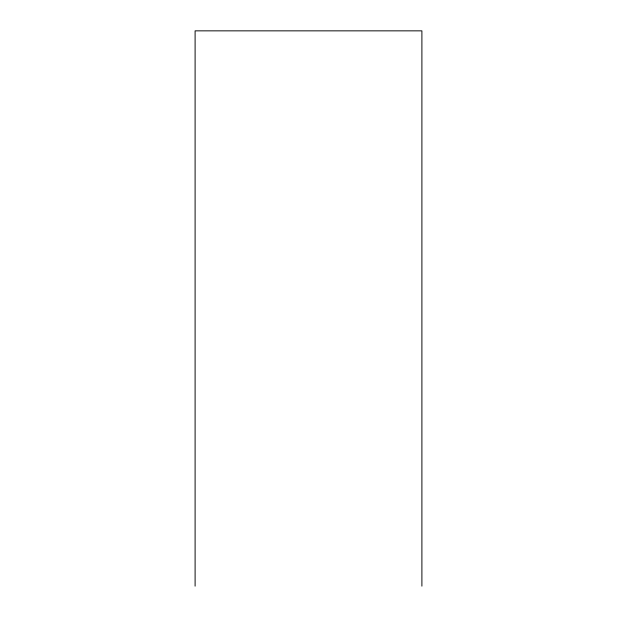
<?xml version="1.0" encoding="UTF-8"?>
<svg xmlns="http://www.w3.org/2000/svg" width="617" height="617" viewBox="0 0 617 617"><rect width="100%" height="100%" fill="white"/><g stroke="black" fill="none" stroke-linecap="round" stroke-linejoin="round"><path stroke-width="0.93" d="M421.897 586.15L421.897 30.85L195.103 30.85L195.103 586.15"/></g></svg>
